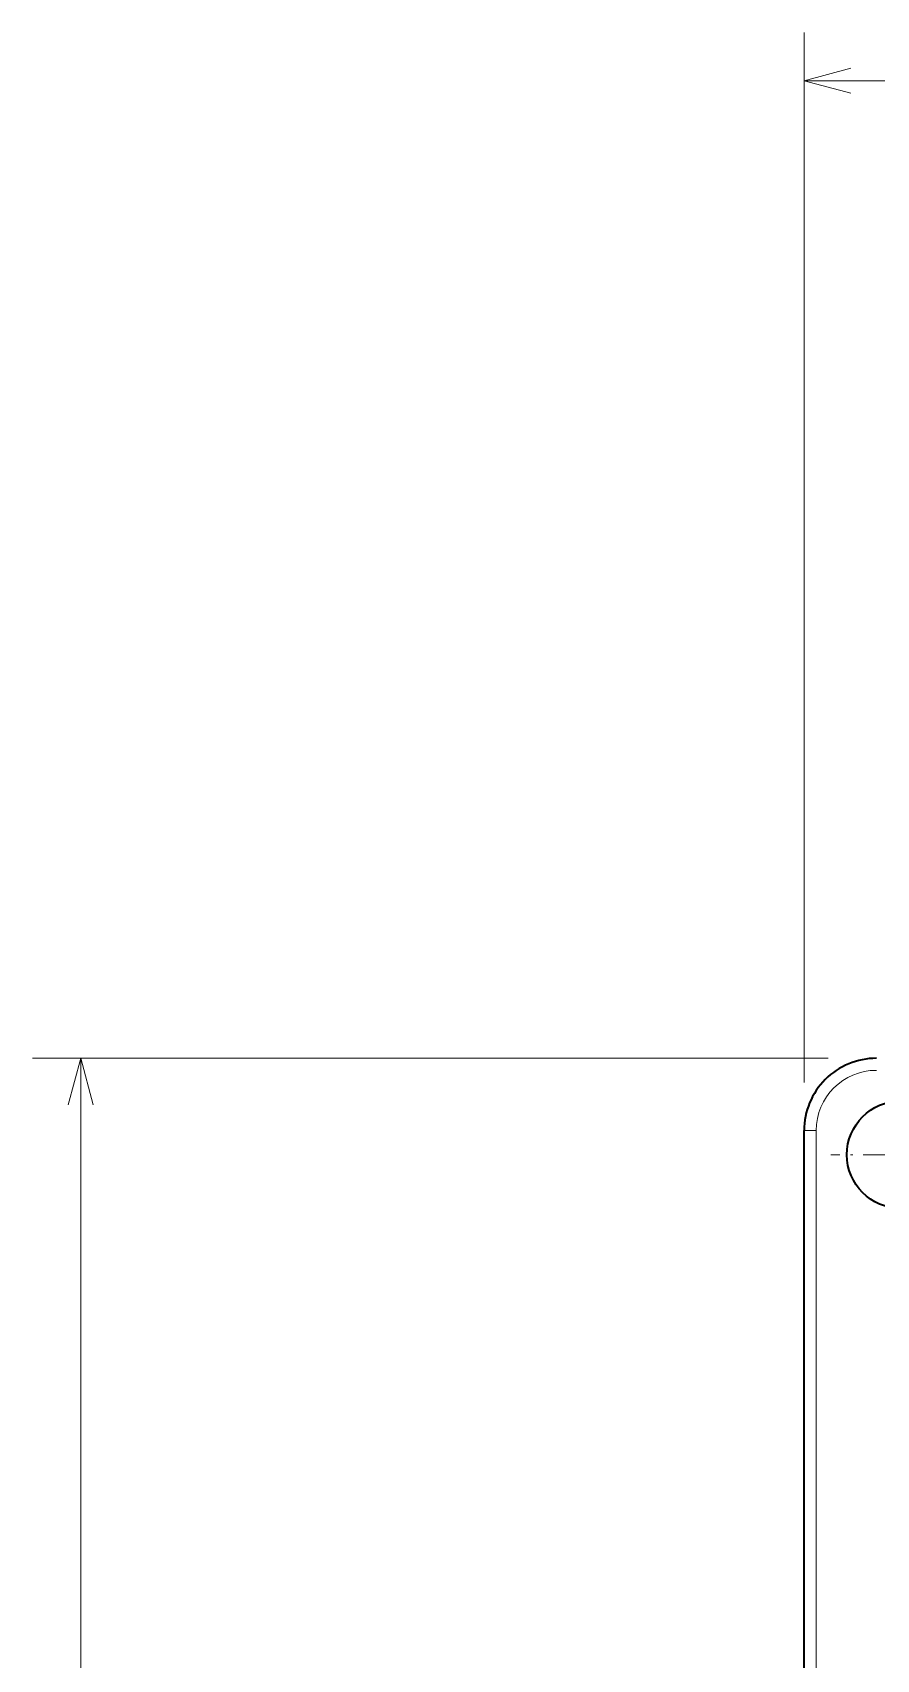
# Model space of a CAD drawing. Extents: x 0 to 1189, y 0 to 841.
# Drawn here: x 343 to 378, y 440 to 507.5 of the extents above; entities that cross this region are included whole.
import ezdxf

# ---------------------------------------------------------------- set-up
doc = ezdxf.new("R2010")
doc.units = 0
doc.linetypes.add('DASHDOT', pattern=[18.5, 12, -3, 0.5, -3])

msp = doc.modelspace()

# ---------------------------------------------------------------- linework, layer by layer
at = {"color": 7, "lineweight": 13}
for p, q in [((375, 463.950012), (375, 507.521271)), ((375, 505.521271), (814, 505.521271)), ((376, 464.950012), (342.993439, 464.950012)), ((344.993439, 376.049988), (344.993439, 464.950012)), ((375, 461.950012), (375.5, 461.950012)), ((375.5, 379.049988), (375.5, 461.950012))]:
    msp.add_line(p, q, dxfattribs=at)
at = {"color": 7, "lineweight": 35}
msp.add_line((375, 379.049988), (375, 461.950012), dxfattribs=at)
at = {"color": 7, "linetype": 'DASHDOT', "lineweight": 13, "ltscale": 0.144754}
msp.add_line((381.895081, 460.950012), (376.104919, 460.950012), dxfattribs=at)
at = {"color": 7, "lineweight": 13}
for points in [[(376.931854, 506.03891), (375, 505.521271), (376.931854, 505.003632)], [(345.511078, 463.018158), (344.993439, 464.950012), (344.4758, 463.018158)]]:
    msp.add_lwpolyline(points, dxfattribs=at)
at = {"color": 7, "lineweight": 35}
msp.add_circle((379, 460.950012), 2.227, dxfattribs=at)
msp.add_arc((378, 461.950012), 3, 90.000003, 180.000005, dxfattribs=at)
at = {"color": 7, "lineweight": 13}
msp.add_arc((378, 461.950012), 2.5, 90.000003, 179.999995, dxfattribs=at)

doc.saveas('drawing.dxf')
